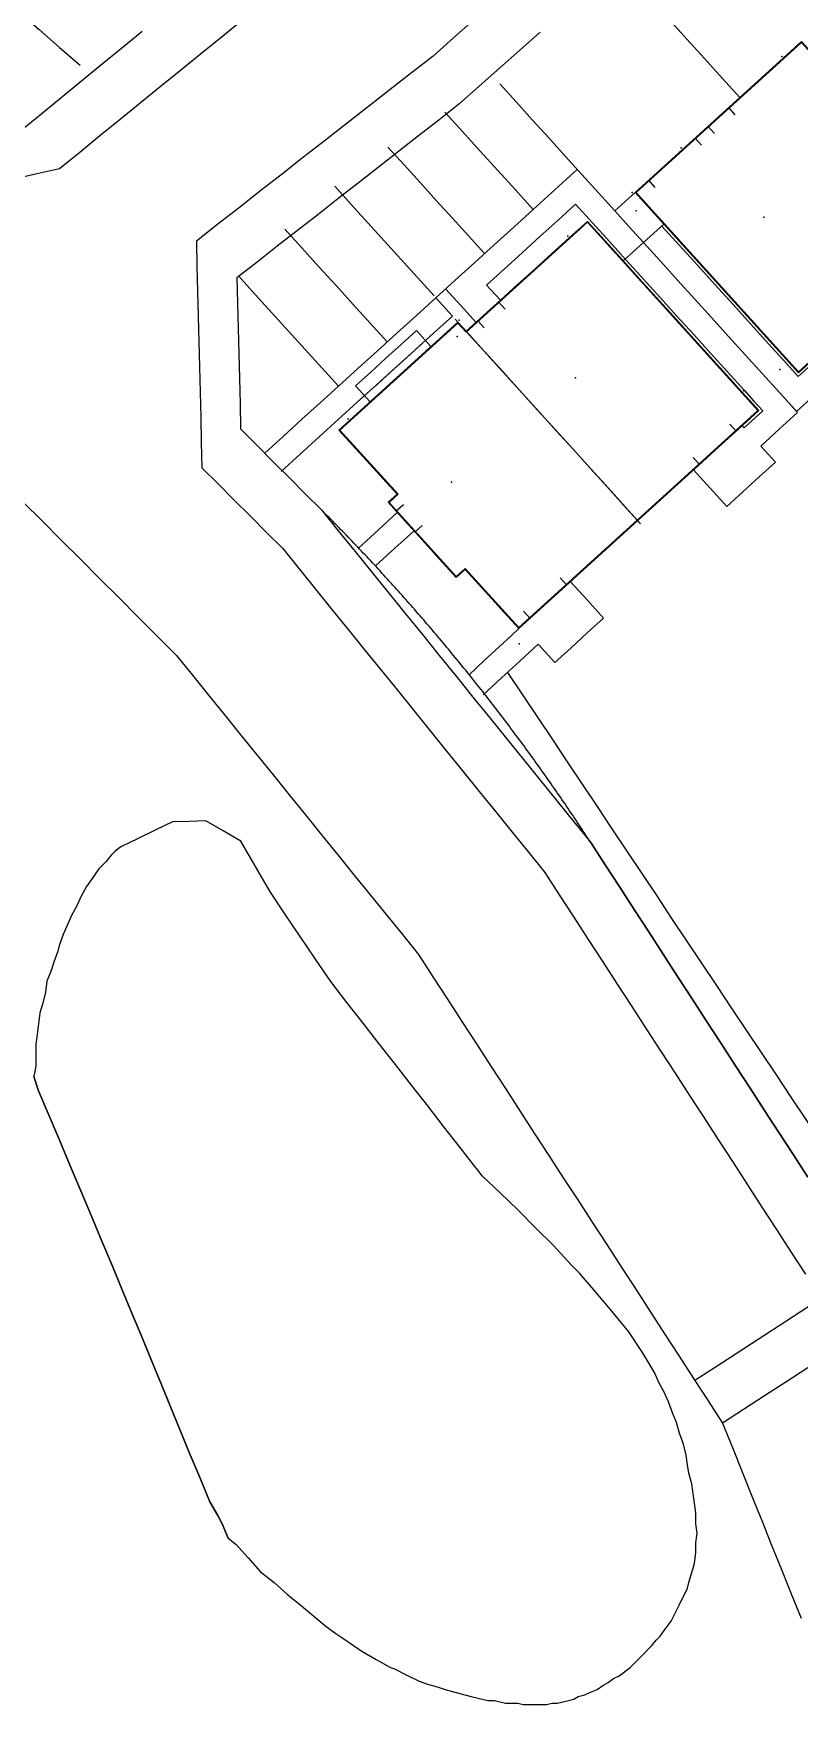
# Model space of a CAD drawing. Header units: metres. Extents: x 337936 to 338469, y 373266 to 374026.
# Drawn here: x 338109.8 to 338137.7, y 373636.7 to 373697.7 of the extents above; entities that cross this region are included whole.
import ezdxf

# ---------------------------------------------------------------- set-up
doc = ezdxf.new("R2010")
doc.units = ezdxf.units.M
for name, color, linetype in [('3D_LINES', 3, 'Continuous'), ('3D_Points', 1, 'Continuous'), ('PLOTS EXTERNAL LEVEL', 6, 'Continuous'), ('PLOTS FFL', 5, 'Continuous')]:
    doc.layers.add(name, color=color, linetype=linetype)

msp = doc.modelspace()

# ---------------------------------------------------------------- linework, layer by layer
at = {"layer": '3D_LINES'}
for points in [[(338107.72, 373699.788, 33.892), (338108.469, 373699.136, 33.89), (338109.218, 373698.483, 33.888), (338109.967, 373697.831, 33.886), (338110.716, 373697.179, 33.884), (338111.466, 373696.526, 33.882)], [(338135.559, 373695.349, 33.703), (338134.915, 373696.06, 33.702), (338134.27, 373696.771, 33.704), (338133.626, 373697.482, 33.707), (338132.981, 373698.193, 33.709), (338132.336, 373698.904, 33.711), (338131.692, 373699.615, 33.714)], [(338117.339, 373698.127, 33.85), (338116.603, 373697.529, 33.869), (338115.867, 373696.932, 33.878), (338115.131, 373696.335, 33.878), (338114.395, 373695.737, 33.878), (338113.659, 373695.14, 33.878), (338112.923, 373694.543, 33.877), (338112.187, 373693.945, 33.877), (338111.451, 373693.348, 33.877), (338110.715, 373692.75, 33.876), (338109.831, 373692.55, 33.877), (338108.947, 373692.35, 33.877)], [(338125.843, 373698.187, 33.598), (338125.099, 373697.525, 33.598), (338124.355, 373696.864, 33.598), (338123.57, 373696.25, 33.598), (338122.784, 373695.636, 33.598), (338121.998, 373695.023, 33.598), (338121.212, 373694.409, 33.598), (338120.426, 373693.795, 33.598), (338119.641, 373693.181, 33.598), (338118.855, 373692.567, 33.598), (338118.069, 373691.953, 33.598), (338117.283, 373691.34, 33.598), (338116.498, 373690.726, 33.598), (338115.712, 373690.112, 33.598), (338115.734, 373689.193, 33.598), (338115.757, 373688.273, 33.598), (338115.779, 373687.354, 33.598), (338115.801, 373686.435, 33.598), (338115.824, 373685.515, 33.598), (338115.846, 373684.596, 33.598), (338115.868, 373683.677, 33.598), (338115.891, 373682.757, 33.598), (338115.913, 373681.838, 33.598), (338116.503, 373681.248, 33.598), (338117.094, 373680.657, 33.598), (338117.684, 373680.067, 33.598), (338118.275, 373679.476, 33.598), (338118.865, 373678.886, 33.598), (338119.463, 373678.147, 33.598), (338120.062, 373677.408, 33.598), (338120.66, 373676.67, 33.598), (338121.258, 373675.931, 33.598), (338121.856, 373675.192, 33.598), (338122.454, 373674.454, 33.598), (338123.053, 373673.715, 33.598), (338123.651, 373672.976, 33.598), (338124.249, 373672.237, 33.598), (338124.847, 373671.499, 33.598), (338125.445, 373670.76, 33.598), (338126.044, 373670.021, 33.598), (338126.642, 373669.282, 33.598), (338127.24, 373668.544, 33.598), (338127.838, 373667.805, 33.598), (338128.436, 373667.066, 33.598), (338128.965, 373666.252, 33.598), (338129.494, 373665.438, 33.598), (338130.023, 373664.624, 33.598), (338130.551, 373663.81, 33.598), (338131.08, 373662.996, 33.598), (338131.609, 373662.181, 33.598), (338132.137, 373661.367, 33.598), (338132.666, 373660.553, 33.598), (338133.195, 373659.739, 33.598), (338133.724, 373658.925, 33.598), (338134.252, 373658.111, 33.598), (338134.781, 373657.297, 33.598), (338135.31, 373656.482, 33.598), (338135.838, 373655.668, 33.598), (338136.367, 373654.854, 33.598), (338136.896, 373654.04, 33.598), (338137.425, 373653.226, 33.598), (338137.953, 373652.412, 33.598)], [(338113.731, 373697.756, 33.882), (338112.973, 373697.137, 33.882), (338112.216, 373696.517, 33.881), (338111.458, 373695.897, 33.881), (338110.7, 373695.278, 33.881), (338109.942, 373694.658, 33.881), (338109.184, 373694.038, 33.88)], [(338128.263, 373697.735, 33.715), (338127.522, 373697.077, 33.715), (338126.782, 373696.418, 33.714), (338126.041, 373695.76, 33.714), (338125.301, 373695.102, 33.724), (338124.564, 373694.526, 33.752), (338123.827, 373693.95, 33.78), (338123.089, 373693.374, 33.808), (338122.352, 373692.798, 33.832), (338121.615, 373692.223, 33.851), (338120.878, 373691.647, 33.863), (338120.141, 373691.071, 33.863), (338119.404, 373690.495, 33.863), (338118.667, 373689.92, 33.863), (338117.93, 373689.344, 33.863), (338117.193, 373688.768, 33.863), (338117.215, 373687.849, 33.861), (338117.238, 373686.929, 33.86), (338117.26, 373686.01, 33.862), (338117.283, 373685.091, 33.868), (338117.305, 373684.171, 33.874), (338117.327, 373683.252, 33.88), (338117.918, 373682.662, 33.88), (338118.508, 373682.071, 33.88), (338119.099, 373681.481, 33.879), (338119.689, 373680.89, 33.878), (338120.279, 373680.3, 33.877), (338120.894, 373679.541, 33.876), (338121.509, 373678.782, 33.876), (338122.123, 373678.023, 33.876), (338122.738, 373677.264, 33.875), (338123.353, 373676.505, 33.875), (338123.967, 373675.746, 33.875), (338124.582, 373674.987, 33.875), (338125.197, 373674.228, 33.85), (338125.811, 373673.469, 33.84), (338126.426, 373672.71, 33.819), (338127.04, 373671.951, 33.795), (338127.655, 373671.192, 33.771), (338128.27, 373670.433, 33.747), (338128.884, 373669.674, 33.724), (338129.499, 373668.915, 33.7), (338130.114, 373668.156, 33.676), (338130.642, 373667.341, 33.653), (338131.171, 373666.527, 33.629), (338131.7, 373665.713, 33.606), (338132.229, 373664.899, 33.583), (338132.757, 373664.085, 33.559), (338133.286, 373663.271, 33.536), (338133.815, 373662.457, 33.532), (338134.343, 373661.642, 33.532), (338134.872, 373660.828, 33.532), (338135.401, 373660.014, 33.532), (338135.93, 373659.2, 33.532), (338136.458, 373658.386, 33.531), (338136.987, 373657.572, 33.531), (338137.516, 373656.758, 33.531), (338138.044, 373655.943, 33.531)], [(338137.813, 373697.392, 33.692), (338137.146, 373696.788, 33.692), (338136.411, 373696.121, 33.692), (338135.675, 373695.454, 33.692), (338134.94, 373694.788, 33.691), (338134.205, 373694.121, 33.691), (338133.47, 373693.454, 33.691), (338132.892, 373692.931, 33.692), (338132.314, 373692.407, 33.693), (338131.736, 373691.883, 33.694), (338132.082, 373691.501, 33.694), (338132.706, 373690.813, 33.694), (338133.33, 373690.124, 33.694), (338133.955, 373689.436, 33.694), (338134.579, 373688.748, 33.694), (338135.203, 373688.059, 33.694), (338135.827, 373687.371, 33.694), (338136.451, 373686.683, 33.694), (338137.076, 373685.994, 33.694), (338137.7, 373685.306, 33.694), (338138.375, 373685.918, 33.694)], [(338131.736, 373691.883, 33.694), (338130.995, 373691.211, 33.694), (338130.395, 373691.874, 33.694), (338129.794, 373692.536, 33.694), (338129.193, 373693.199, 33.694), (338128.593, 373693.861, 33.694), (338127.992, 373694.524, 33.694), (338127.391, 373695.186, 33.694), (338126.79, 373695.849, 33.694)], [(338135.39, 373694.72, 33.717), (338135.153, 373694.981, 33.703)], [(338117.255, 373688.836, 33.863), (338117.862, 373688.166, 33.861), (338118.47, 373687.496, 33.86), (338119.077, 373686.826, 33.858), (338119.685, 373686.156, 33.856), (338120.292, 373685.485, 33.854), (338120.9, 373684.815, 33.852), (338121.611, 373685.46, 33.852), (338122.322, 373686.105, 33.852), (338123.033, 373686.75, 33.852), (338123.744, 373687.395, 33.852), (338124.456, 373688.04, 33.852), (338125.167, 373688.685, 33.83), (338125.878, 373689.329, 33.802), (338126.589, 373689.974, 33.773), (338127.3, 373690.619, 33.745), (338128.011, 373691.264, 33.716), (338127.367, 373691.975, 33.721), (338126.722, 373692.686, 33.726), (338126.077, 373693.397, 33.731), (338125.432, 373694.109, 33.736), (338124.787, 373694.82, 33.741)], [(338134.633, 373694.033, 33.717), (338134.396, 373694.294, 33.703)], [(338134.162, 373693.607, 33.717), (338133.925, 373693.868, 33.703)], [(338122.708, 373693.54, 33.815), (338123.296, 373692.892, 33.81), (338123.883, 373692.244, 33.806), (338124.471, 373691.596, 33.801), (338125.059, 373690.948, 33.797), (338125.646, 373690.3, 33.792), (338126.234, 373689.652, 33.788)], [(338128.011, 373691.264, 33.716), (338128.549, 373691.751, 33.704), (338129.086, 373692.238, 33.704), (338129.623, 373692.725, 33.704)], [(338120.762, 373692.113, 33.864), (338121.367, 373691.446, 33.862), (338121.972, 373690.779, 33.86), (338122.576, 373690.112, 33.858), (338123.181, 373689.445, 33.856), (338123.786, 373688.778, 33.854), (338124.391, 373688.111, 33.853)], [(338132.466, 373692.068, 33.703), (338132.229, 373692.329, 33.7)], [(338126.813, 373687.949, 33.691), (338126.308, 373688.505, 33.691), (338126.959, 373689.095, 33.691), (338127.609, 373689.684, 33.691), (338128.26, 373690.274, 33.691), (338128.91, 373690.864, 33.691), (338129.561, 373691.454, 33.691), (338130.177, 373690.774, 33.691), (338130.793, 373690.094, 33.691), (338131.41, 373689.414, 33.691), (338132.026, 373688.734, 33.691), (338132.643, 373688.055, 33.691), (338133.259, 373687.375, 33.691), (338133.875, 373686.695, 33.691), (338134.492, 373686.015, 33.691), (338135.108, 373685.335, 33.691), (338135.725, 373684.655, 33.691), (338136.061, 373684.285, 33.691), (338136.397, 373683.914, 33.691), (338135.716, 373683.296, 33.691), (338135.649, 373683.37, 33.691)], [(338130.995, 373691.211, 33.7), (338131.519, 373690.633, 33.728), (338132.043, 373690.056, 33.722), (338132.664, 373689.371, 33.711), (338133.285, 373688.686, 33.7), (338133.906, 373688.002, 33.707), (338134.526, 373687.317, 33.714), (338135.147, 373686.632, 33.721), (338135.768, 373685.947, 33.728), (338136.389, 373685.263, 33.705), (338137.01, 373684.578, 33.691), (338137.631, 373683.893, 33.682), (338138.259, 373684.463, 33.687), (338138.888, 373685.034, 33.685), (338139.517, 373685.604, 33.683), (338140.146, 373686.174, 33.681), (338140.683, 373685.581, 33.675), (338141.276, 373686.118, 33.673), (338141.868, 373686.656, 33.671), (338142.461, 373687.193, 33.67), (338141.856, 373687.86, 33.677), (338141.252, 373688.527, 33.684)], [(338125.564, 373686.817, 33.838), (338126.191, 373687.385, 33.814), (338126.818, 373687.953, 33.789), (338127.444, 373688.522, 33.764), (338128.071, 373689.09, 33.739), (338128.698, 373689.658, 33.715), (338129.324, 373690.226, 33.69), (338129.991, 373690.83, 33.69), (338130.617, 373690.139, 33.69), (338131.244, 373689.448, 33.69), (338131.87, 373688.757, 33.69), (338132.497, 373688.066, 33.69), (338133.123, 373687.376, 33.69), (338133.75, 373686.685, 33.69), (338134.376, 373685.994, 33.69), (338135.003, 373685.303, 33.69), (338135.629, 373684.612, 33.69), (338136.256, 373683.921, 33.699), (338135.518, 373683.252, 33.708), (338134.781, 373682.583, 33.717), (338134.043, 373681.914, 33.726), (338133.305, 373681.245, 33.735), (338132.567, 373680.576, 33.744), (338131.83, 373679.907, 33.753), (338131.106, 373679.251, 33.762), (338130.382, 373678.594, 33.771), (338129.658, 373677.938, 33.78), (338128.934, 373677.282, 33.789), (338128.21, 373676.625, 33.798), (338127.487, 373675.969, 33.807), (338126.834, 373676.689, 33.815), (338126.181, 373677.409, 33.824), (338125.528, 373678.129, 33.833), (338125.202, 373677.833, 33.837), (338124.581, 373678.519, 33.846), (338123.959, 373679.205, 33.854), (338123.337, 373679.891, 33.863), (338122.715, 373680.576, 33.871), (338123.041, 373680.872, 33.875), (338122.511, 373681.457, 33.882), (338121.98, 373682.042, 33.889), (338121.449, 373682.628, 33.897), (338120.919, 373683.213, 33.904), (338121.305, 373683.563, 33.909), (338122.041, 373684.231, 33.909), (338122.777, 373684.898, 33.91), (338123.514, 373685.566, 33.91), (338124.25, 373686.233, 33.91), (338124.986, 373686.901, 33.911), (338125.262, 373687.151, 33.911)], [(338131.302, 373689.384, 33.78), (338132.043, 373690.056, 33.722), (338132.784, 373690.727, 33.724)], [(338132.71, 373690.66, 33.69), (338133.36, 373689.943, 33.69), (338134.01, 373689.227, 33.69), (338134.659, 373688.51, 33.69), (338135.309, 373687.793, 33.69), (338135.959, 373687.076, 33.69), (338136.609, 373686.36, 33.69), (338137.259, 373685.643, 33.69), (338137.693, 373685.165, 33.69), (338138.309, 373685.723, 33.69), (338138.925, 373686.282, 33.69), (338139.541, 373686.84, 33.69), (338139.474, 373686.915, 33.69)], [(338118.944, 373690.545, 33.864), (338119.566, 373689.859, 33.862), (338120.189, 373689.173, 33.86), (338120.811, 373688.486, 33.858), (338121.433, 373687.8, 33.856), (338122.055, 373687.114, 33.854), (338122.678, 373686.428, 33.852)], [(338125.924, 373687.143, 33.858), (338125.369, 373687.754, 33.84), (338124.815, 373688.365, 33.844)], [(338124.456, 373688.04, 33.901), (338125.06, 373687.373, 33.901), (338124.366, 373686.743, 33.9), (338123.671, 373686.114, 33.899), (338122.977, 373685.484, 33.899), (338122.283, 373684.855, 33.898), (338121.588, 373684.225, 33.897), (338120.894, 373683.595, 33.897), (338120.2, 373682.966, 33.897), (338119.505, 373682.336, 33.897), (338118.811, 373681.706, 33.897)], [(338126.984, 373687.629, 33.838), (338126.748, 373687.89, 33.821)], [(338125.161, 373687.262, 33.901), (338125.776, 373686.583, 33.898), (338126.392, 373685.904, 33.895), (338127.007, 373685.226, 33.892), (338127.623, 373684.547, 33.889), (338128.238, 373683.868, 33.886), (338128.853, 373683.19, 33.883), (338129.469, 373682.511, 33.88), (338130.084, 373681.832, 33.877), (338130.7, 373681.153, 33.875), (338131.315, 373680.475, 33.872), (338131.93, 373679.796, 33.869), (338131.284, 373680.509, 33.866), (338130.637, 373681.222, 33.863), (338129.99, 373681.936, 33.86), (338129.344, 373682.649, 33.857), (338128.697, 373683.362, 33.853), (338128.05, 373684.075, 33.85), (338127.404, 373684.788, 33.847), (338126.757, 373685.502, 33.844), (338126.11, 373686.215, 33.841), (338125.464, 373686.928, 33.838)], [(338126.227, 373686.942, 33.872), (338125.99, 373687.203, 33.855)], [(338122.053, 373684.241, 33.85), (338121.524, 373684.825, 33.851), (338122.08, 373685.329, 33.851), (338122.636, 373685.833, 33.852), (338123.192, 373686.337, 33.852), (338123.748, 373686.842, 33.852), (338124.277, 373686.258, 33.85)], [(338122.204, 373684.783, 33.85), (338122.8, 373685.323, 33.851), (338123.395, 373685.863, 33.851), (338123.991, 373686.403, 33.851)], [(338120.9, 373684.815, 33.852), (338120.226, 373684.205, 33.853), (338119.553, 373683.594, 33.862), (338118.88, 373682.984, 33.871), (338118.206, 373682.373, 33.88)], [(338133.871, 373681.758, 33.73), (338134.476, 373681.092, 33.712), (338135.08, 373680.425, 33.695), (338135.673, 373680.962, 33.683), (338136.266, 373681.5, 33.672), (338136.858, 373682.037, 33.666), (338136.321, 373682.63, 33.676), (338136.995, 373683.241, 33.678), (338137.669, 373683.851, 33.681), (338137.125, 373684.451, 33.689)], [(338138.044, 373655.943, 33.531), (338137.516, 373656.758, 33.531), (338136.987, 373657.572, 33.531), (338136.458, 373658.386, 33.531), (338135.93, 373659.2, 33.532), (338135.401, 373660.014, 33.532), (338134.872, 373660.828, 33.532), (338134.343, 373661.642, 33.532), (338133.815, 373662.457, 33.532), (338133.286, 373663.271, 33.536), (338132.757, 373664.085, 33.559), (338132.229, 373664.899, 33.583), (338131.7, 373665.713, 33.606), (338131.171, 373666.527, 33.629), (338130.642, 373667.341, 33.653), (338130.114, 373668.156, 33.676), (338130.059, 373668.239, 33.678), (338130.005, 373668.323, 33.681), (338129.95, 373668.406, 33.683), (338129.896, 373668.49, 33.686), (338129.841, 373668.573, 33.688), (338129.786, 373668.656, 33.69), (338129.731, 373668.739, 33.693), (338129.676, 373668.822, 33.695), (338129.62, 373668.905, 33.698), (338129.565, 373668.988, 33.7), (338129.51, 373669.071, 33.703), (338129.454, 373669.154, 33.705), (338129.398, 373669.237, 33.707), (338129.343, 373669.319, 33.71), (338129.287, 373669.402, 33.712), (338129.231, 373669.484, 33.715), (338129.174, 373669.567, 33.717), (338129.118, 373669.649, 33.719), (338129.062, 373669.731, 33.722), (338129.005, 373669.814, 33.724), (338128.949, 373669.896, 33.727), (338128.892, 373669.978, 33.729), (338128.835, 373670.06, 33.731), (338128.778, 373670.142, 33.734), (338128.721, 373670.223, 33.736), (338128.664, 373670.305, 33.739), (338128.607, 373670.387, 33.741), (338128.55, 373670.468, 33.743), (338128.492, 373670.55, 33.746), (338128.435, 373670.631, 33.748), (338128.377, 373670.713, 33.751), (338128.319, 373670.794, 33.753), (338128.261, 373670.875, 33.756), (338128.203, 373670.956, 33.758), (338128.145, 373671.037, 33.76), (338128.087, 373671.118, 33.763), (338128.029, 373671.199, 33.765), (338127.97, 373671.28, 33.768), (338127.912, 373671.361, 33.77), (338127.853, 373671.441, 33.772), (338127.794, 373671.522, 33.775), (338127.736, 373671.602, 33.777), (338127.677, 373671.683, 33.78), (338127.618, 373671.763, 33.782), (338127.558, 373671.843, 33.785), (338127.499, 373671.924, 33.787), (338127.44, 373672.004, 33.789), (338127.38, 373672.084, 33.792), (338127.321, 373672.164, 33.794), (338127.261, 373672.243, 33.797), (338127.201, 373672.323, 33.799), (338127.141, 373672.403, 33.801), (338127.081, 373672.483, 33.804), (338127.021, 373672.562, 33.806), (338126.961, 373672.642, 33.809), (338126.9, 373672.721, 33.811), (338126.84, 373672.8, 33.814), (338126.779, 373672.88, 33.816), (338126.719, 373672.959, 33.818), (338126.658, 373673.038, 33.821), (338126.597, 373673.117, 33.823), (338126.536, 373673.196, 33.826), (338126.475, 373673.274, 33.828), (338126.414, 373673.353, 33.831), (338126.352, 373673.432, 33.833), (338126.291, 373673.51, 33.835), (338126.23, 373673.589, 33.838), (338126.168, 373673.667, 33.84), (338126.106, 373673.746, 33.841), (338126.044, 373673.824, 33.842), (338125.983, 373673.902, 33.842), (338125.92, 373673.98, 33.843), (338125.858, 373674.058, 33.844), (338125.796, 373674.136, 33.844), (338125.734, 373674.214, 33.845), (338125.671, 373674.292, 33.846), (338125.609, 373674.369, 33.848), (338125.546, 373674.447, 33.851), (338125.483, 373674.524, 33.854), (338125.421, 373674.602, 33.857), (338125.358, 373674.679, 33.86), (338125.294, 373674.756, 33.863), (338125.231, 373674.833, 33.866), (338125.168, 373674.91, 33.869), (338125.105, 373674.987, 33.871), (338125.041, 373675.064, 33.871), (338124.978, 373675.141, 33.871), (338124.914, 373675.218, 33.871), (338124.85, 373675.295, 33.871), (338124.786, 373675.371, 33.871), (338124.722, 373675.448, 33.871), (338124.658, 373675.524, 33.871), (338124.594, 373675.6, 33.871), (338124.53, 373675.677, 33.871), (338124.465, 373675.753, 33.871), (338124.401, 373675.829, 33.871), (338124.336, 373675.905, 33.871), (338124.272, 373675.981, 33.871), (338124.207, 373676.056, 33.871), (338124.142, 373676.132, 33.871), (338124.077, 373676.208, 33.871), (338124.012, 373676.283, 33.871), (338123.947, 373676.359, 33.871), (338123.881, 373676.434, 33.872), (338123.816, 373676.509, 33.872), (338123.75, 373676.585, 33.872), (338123.685, 373676.66, 33.872), (338123.619, 373676.735, 33.872), (338123.553, 373676.81, 33.872), (338123.487, 373676.884, 33.872), (338123.421, 373676.959, 33.872), (338123.355, 373677.034, 33.872), (338123.289, 373677.108, 33.872), (338123.223, 373677.183, 33.872), (338123.156, 373677.257, 33.872), (338123.09, 373677.332, 33.872), (338123.023, 373677.406, 33.872), (338122.956, 373677.48, 33.873), (338122.89, 373677.554, 33.873), (338122.823, 373677.628, 33.873), (338122.756, 373677.702, 33.873), (338122.689, 373677.775, 33.873), (338122.622, 373677.849, 33.873), (338122.554, 373677.923, 33.873), (338122.487, 373677.996, 33.873), (338122.419, 373678.07, 33.873), (338122.352, 373678.143, 33.873), (338122.284, 373678.216, 33.873), (338122.216, 373678.289, 33.873), (338122.148, 373678.362, 33.874), (338122.08, 373678.435, 33.874), (338122.012, 373678.508, 33.874), (338121.944, 373678.581, 33.874), (338121.876, 373678.654, 33.874), (338121.808, 373678.726, 33.874), (338121.739, 373678.799, 33.874), (338121.671, 373678.871, 33.874), (338121.602, 373678.944, 33.874), (338121.533, 373679.016, 33.874), (338121.464, 373679.088, 33.875), (338121.395, 373679.16, 33.875), (338121.326, 373679.232, 33.875), (338121.257, 373679.304, 33.875), (338121.188, 373679.376, 33.875), (338121.119, 373679.447, 33.875), (338121.049, 373679.519, 33.875), (338120.98, 373679.59, 33.875), (338120.91, 373679.662, 33.875), (338120.84, 373679.733, 33.876), (338120.771, 373679.804, 33.876), (338120.701, 373679.875, 33.876), (338120.631, 373679.946, 33.876), (338120.561, 373680.017, 33.876), (338120.49, 373680.088, 33.876), (338120.42, 373680.159, 33.876), (338120.35, 373680.23, 33.876), (338120.279, 373680.3, 33.877), (338119.689, 373680.89, 33.878), (338119.099, 373681.481, 33.879), (338118.508, 373682.071, 33.88), (338117.918, 373682.662, 33.88), (338117.327, 373683.252, 33.88)], [(338135.43, 373683.172, 33.7), (338135.193, 373683.433, 33.706)], [(338134.089, 373681.956, 33.725), (338133.852, 373682.217, 33.732)], [(338109.375, 373680.598, 33.955), (338110.075, 373679.898, 33.955), (338110.775, 373679.198, 33.955), (338111.475, 373678.498, 33.954), (338112.175, 373677.797, 33.953), (338112.876, 373677.097, 33.951), (338113.576, 373676.397, 33.95), (338114.276, 373675.697, 33.949), (338114.976, 373674.997, 33.947), (338115.566, 373674.268, 33.947), (338116.156, 373673.54, 33.947), (338116.746, 373672.812, 33.928), (338117.335, 373672.083, 33.901), (338117.925, 373671.355, 33.873), (338118.515, 373670.626, 33.845), (338119.105, 373669.898, 33.828), (338119.695, 373669.17, 33.821), (338120.285, 373668.441, 33.815), (338120.874, 373667.713, 33.809), (338121.464, 373666.984, 33.796), (338122.054, 373666.256, 33.773), (338122.644, 373665.528, 33.751), (338123.234, 373664.799, 33.728), (338123.824, 373664.071, 33.705), (338124.352, 373663.257, 33.682), (338124.881, 373662.443, 33.658), (338125.41, 373661.628, 33.635), (338125.939, 373660.814, 33.612), (338126.467, 373660, 33.588), (338126.996, 373659.186, 33.565), (338127.525, 373658.372, 33.542), (338128.053, 373657.558, 33.542), (338128.582, 373656.743, 33.542), (338129.111, 373655.929, 33.542), (338129.64, 373655.115, 33.541), (338130.168, 373654.301, 33.541), (338130.697, 373653.487, 33.541), (338131.226, 373652.673, 33.541), (338131.754, 373651.859, 33.54), (338132.283, 373651.044, 33.54), (338132.812, 373650.23, 33.54), (338133.341, 373649.416, 33.54), (338133.869, 373648.602, 33.54), (338134.398, 373647.788, 33.539), (338134.927, 373646.974, 33.539), (338135.285, 373646.084, 33.539), (338135.644, 373645.194, 33.54), (338136.002, 373644.304, 33.535), (338136.36, 373643.414, 33.529), (338136.719, 373642.523, 33.522), (338137.077, 373641.633, 33.51), (338137.436, 373640.743, 33.497), (338137.794, 373639.853, 33.485)], [(338123.05, 373680.203, 33.856), (338122.349, 373679.559, 33.865), (338121.649, 373678.916, 33.874)], [(338123.272, 373680.487, 33.853), (338123.011, 373680.25, 33.856)], [(338123.959, 373679.73, 33.852), (338123.698, 373679.493, 33.855)], [(338123.659, 373679.54, 33.855), (338122.958, 373678.897, 33.864), (338122.258, 373678.253, 33.873)], [(338129.237, 373677.556, 33.823), (338129, 373677.817, 33.841)], [(338129.372, 373677.679, 33.82), (338129.977, 373677.012, 33.799), (338130.581, 373676.345, 33.782), (338129.988, 373675.808, 33.793), (338129.396, 373675.27, 33.804), (338128.803, 373674.733, 33.815), (338128.198, 373675.401, 33.833), (338127.527, 373674.784, 33.838), (338126.856, 373674.167, 33.838), (338126.185, 373673.55, 33.838)], [(338127.896, 373676.34, 33.855), (338127.659, 373676.601, 33.87)], [(338127.487, 373675.969, 33.899), (338127.214, 373675.713, 33.899), (338126.77, 373675.297, 33.899)], [(338126.77, 373675.297, 33.856), (338126.214, 373674.785, 33.851), (338125.657, 373674.273, 33.846)], [(338127.077, 373674.37, 33.838), (338127.622, 373673.554, 33.814), (338128.166, 373672.738, 33.791), (338128.711, 373671.922, 33.767), (338129.255, 373671.106, 33.743), (338129.8, 373670.29, 33.72), (338130.344, 373669.473, 33.696), (338130.889, 373668.657, 33.672), (338131.433, 373667.841, 33.649), (338131.978, 373667.025, 33.625), (338132.523, 373666.209, 33.602), (338133.067, 373665.393, 33.578), (338133.612, 373664.577, 33.554), (338134.156, 373663.761, 33.531), (338134.701, 373662.945, 33.531), (338135.245, 373662.128, 33.531), (338135.79, 373661.312, 33.531), (338136.335, 373660.496, 33.53), (338136.879, 373659.68, 33.53), (338137.424, 373658.864, 33.53), (338137.968, 373658.048, 33.53), (338138.513, 373657.232, 33.529), (338139.244, 373657.719, 33.528)], [(338125.935, 373656.276, 33.545), (338125.344, 373657.032, 33.553), (338124.753, 373657.789, 33.576), (338124.162, 373658.545, 33.6), (338123.571, 373659.301, 33.623), (338122.98, 373660.058, 33.646), (338122.389, 373660.814, 33.67), (338121.798, 373661.57, 33.693), (338121.207, 373662.327, 33.716), (338120.616, 373663.083, 33.74), (338120.06, 373663.908, 33.764), (338119.503, 373664.733, 33.788), (338118.947, 373665.558, 33.797), (338118.39, 373666.383, 33.804), (338118.038, 373666.994, 33.809), (338117.685, 373667.604, 33.814), (338117.333, 373668.214, 33.819), (338116.693, 373668.584, 33.824), (338116.053, 373668.953, 33.834), (338115.447, 373668.932, 33.842), (338114.842, 373668.911, 33.85), (338114.211, 373668.607, 33.85), (338113.581, 373668.304, 33.851), (338112.95, 373668, 33.851), (338112.75, 373667.85, 33.85), (338112.6, 373667.7, 33.848), (338112.4, 373667.45, 33.844), (338112.15, 373667.2, 33.841), (338111.9, 373666.85, 33.835), (338111.7, 373666.55, 33.83), (338111.5, 373666.2, 33.823), (338111.35, 373665.85, 33.816), (338111.15, 373665.5, 33.813), (338110.85, 373664.8, 33.809), (338110.7, 373664.4, 33.806), (338110.65, 373664.2, 33.805), (338110.5, 373663.8, 33.802), (338110.4, 373663.45, 33.8), (338110.25, 373663.1, 33.797), (338110.2, 373662.7, 33.794), (338110.1, 373662.3, 33.791), (338110, 373661.95, 33.789), (338109.9, 373661.15, 33.783), (338109.85, 373660.8, 33.781), (338109.85, 373660, 33.775), (338109.77, 373659.62, 33.772), (338109.95, 373659.1, 33.768), (338110.336, 373658.186, 33.762), (338110.721, 373657.271, 33.755), (338111.107, 373656.357, 33.748), (338111.493, 373655.443, 33.741), (338111.879, 373654.529, 33.728), (338112.264, 373653.614, 33.705), (338112.65, 373652.7, 33.682), (338113.005, 373651.84, 33.661), (338113.36, 373650.98, 33.639), (338113.715, 373650.12, 33.618), (338114.07, 373649.26, 33.597), (338114.425, 373648.4, 33.575), (338114.78, 373647.54, 33.564), (338115.135, 373646.68, 33.564), (338115.49, 373645.82, 33.564), (338115.845, 373644.96, 33.564), (338116.2, 373644.1, 33.564), (338116.5, 373643.6, 33.563), (338116.65, 373643.3, 33.563), (338116.87, 373642.77, 33.563), (338117.15, 373642.55, 33.563), (338117.6, 373642.05, 33.563), (338118.05, 373641.55, 33.563), (338118.55, 373641.15, 33.562), (338119.05, 373640.7, 33.562), (338119.55, 373640.3, 33.562), (338120, 373639.925, 33.561), (338120.45, 373639.55, 33.561), (338120.8, 373639.3, 33.561), (338121.1, 373639.1, 33.561), (338121.45, 373638.85, 33.561), (338121.75, 373638.65, 33.561), (338122.275, 373638.35, 33.56), (338122.8, 373638.05, 33.56), (338122.95, 373638, 33.56), (338123.4, 373637.775, 33.56), (338123.85, 373637.55, 33.559), (338124.15, 373637.45, 33.559), (338124.5, 373637.35, 33.557), (338124.8, 373637.25, 33.556), (338125.15, 373637.15, 33.553), (338125.75, 373637, 33.55), (338126.35, 373636.85, 33.546), (338126.6, 373636.85, 33.545), (338127, 373636.75, 33.543), (338127.45, 373636.75, 33.541), (338127.65, 373636.7, 33.54), (338128.5, 373636.7, 33.536), (338128.7, 373636.75, 33.535), (338128.9, 373636.75, 33.534), (338129.5, 373636.9, 33.532), (338129.65, 373637, 33.532), (338129.9, 373637.05, 33.531), (338130.1, 373637.15, 33.53), (338130.35, 373637.25, 33.529), (338130.55, 373637.4, 33.529), (338130.75, 373637.5, 33.529), (338130.95, 373637.65, 33.528), (338131.15, 373637.75, 33.528), (338131.55, 373638.05, 33.527), (338131.95, 373638.45, 33.527), (338132.35, 373638.85, 33.527), (338132.5, 373639.05, 33.528), (338132.65, 373639.2, 33.528), (338132.8, 373639.4, 33.528), (338132.9, 373639.55, 33.528), (338133.05, 373639.75, 33.528), (338133.35, 373640.35, 33.53), (338133.65, 373640.95, 33.531), (338133.7, 373641.15, 33.532), (338133.9, 373641.85, 33.534), (338133.95, 373642.25, 33.535), (338133.95, 373642.6, 33.537), (338134, 373642.95, 33.538), (338133.95, 373643.3, 33.54), (338133.95, 373643.7, 33.542), (338133.875, 373644.225, 33.543), (338133.8, 373644.75, 33.542), (338133.7, 373645.15, 33.542), (338133.65, 373645.45, 33.542), (338133.6, 373645.8, 33.542), (338133.5, 373646.2, 33.541), (338133.35, 373646.6, 33.541), (338133.25, 373647, 33.541), (338133.1, 373647.35, 33.541), (338132.95, 373647.75, 33.541), (338132.8, 373648.1, 33.541), (338132.6, 373648.45, 33.541), (338132.45, 373648.8, 33.541), (338132.25, 373649.15, 33.541), (338132, 373649.55, 33.541), (338131.5, 373650.3, 33.542), (338130.9, 373651.05, 33.542), (338130.3, 373651.75, 33.542), (338129.7, 373652.45, 33.543), (338129.4, 373652.75, 33.543), (338128.75, 373653.45, 33.543), (338128.1, 373654.1, 33.544), (338127.45, 373654.75, 33.544), (338126.8, 373655.375, 33.545), (338126.15, 373656, 33.545), (338125.95, 373656.25, 33.545), (338125.935, 373656.276, 33.545)], [(338116.87, 373642.77, 33.563), (338116.65, 373643.3, 33.563), (338116.5, 373643.6, 33.563), (338116.2, 373644.1, 33.564), (338115.845, 373644.96, 33.564), (338115.49, 373645.82, 33.564), (338115.135, 373646.68, 33.564), (338114.78, 373647.54, 33.564), (338114.425, 373648.4, 33.575), (338114.07, 373649.26, 33.597), (338113.715, 373650.12, 33.618), (338113.36, 373650.98, 33.639), (338113.005, 373651.84, 33.661), (338112.65, 373652.7, 33.682), (338112.264, 373653.614, 33.705), (338111.879, 373654.529, 33.728), (338111.493, 373655.443, 33.741), (338111.107, 373656.357, 33.748), (338110.721, 373657.271, 33.755), (338110.336, 373658.186, 33.762), (338109.95, 373659.1, 33.768), (338109.77, 373659.62, 33.772)], [(338138.532, 373651.521, 33.532), (338137.763, 373651.022, 33.534), (338136.994, 373650.522, 33.535), (338136.225, 373650.023, 33.536), (338135.457, 373649.524, 33.537), (338134.688, 373649.025, 33.538), (338133.919, 373648.525, 33.54)], [(338139.539, 373649.969, 33.532), (338138.771, 373649.47, 33.533), (338138.002, 373648.971, 33.534), (338137.233, 373648.471, 33.535), (338136.464, 373647.972, 33.537), (338135.695, 373647.473, 33.538), (338134.927, 373646.974, 33.539)]]:
    msp.add_polyline3d(points, dxfattribs=at)
at = {"layer": '3D_Points'}
for p in [(338137.094, 373696.845, 33.7), (338133.418, 373693.512, 33.7), (338131.625, 373691.886, 33.7), (338131.769, 373691.217, 33.7), (338136.436, 373690.981, 33.85), (338129.271, 373690.285, 33.7), (338125.314, 373687.218, 33.85), (338125.236, 373686.625, 33.85), (338129.561, 373685.124, 34), (338137.02, 373685.426, 33.7), (338135.708, 373684.641, 33.7), (338121.253, 373683.62, 33.85), (338125.031, 373681.317, 34), (338127.5, 373675.409, 33.85)]:
    msp.add_point(p, dxfattribs=at)
at = {"layer": 'PLOTS EXTERNAL LEVEL'}
for points in [[(338137.813, 373697.392, 33.85), (338131.736, 373691.883, 33.85), (338137.7, 373685.306, 33.85), (338143.776, 373690.816, 33.85), (338137.813, 373697.392, 33.85)], [(338127.487, 373675.969, 34), (338125.528, 373678.129, 34), (338125.202, 373677.833, 34), (338122.715, 373680.576, 34), (338123.041, 373680.872, 34), (338120.919, 373683.213, 34), (338125.262, 373687.151, 34), (338125.564, 373686.817, 34), (338129.991, 373690.83, 34), (338136.256, 373683.921, 34), (338131.83, 373679.907, 34), (338127.487, 373675.969, 34)]]:
    msp.add_polyline3d(points, dxfattribs=at)
at = {"layer": 'PLOTS FFL'}
for points in [[(338137.811, 373697.357, 33.85), (338143.741, 373690.817, 33.85), (338137.701, 373685.341, 33.85), (338131.772, 373691.881, 33.85), (338137.811, 373697.357, 33.85)], [(338127.488, 373676.004, 34), (338125.53, 373678.164, 34), (338125.204, 373677.869, 34), (338122.751, 373680.575, 34), (338123.077, 373680.87, 34), (338120.954, 373683.211, 34), (338125.26, 373687.115, 34), (338125.563, 373686.782, 34), (338129.989, 373690.795, 34), (338136.221, 373683.922, 34), (338131.813, 373679.926, 34), (338127.488, 373676.004, 34)]]:
    msp.add_polyline3d(points, dxfattribs=at)

doc.saveas('drawing.dxf')
